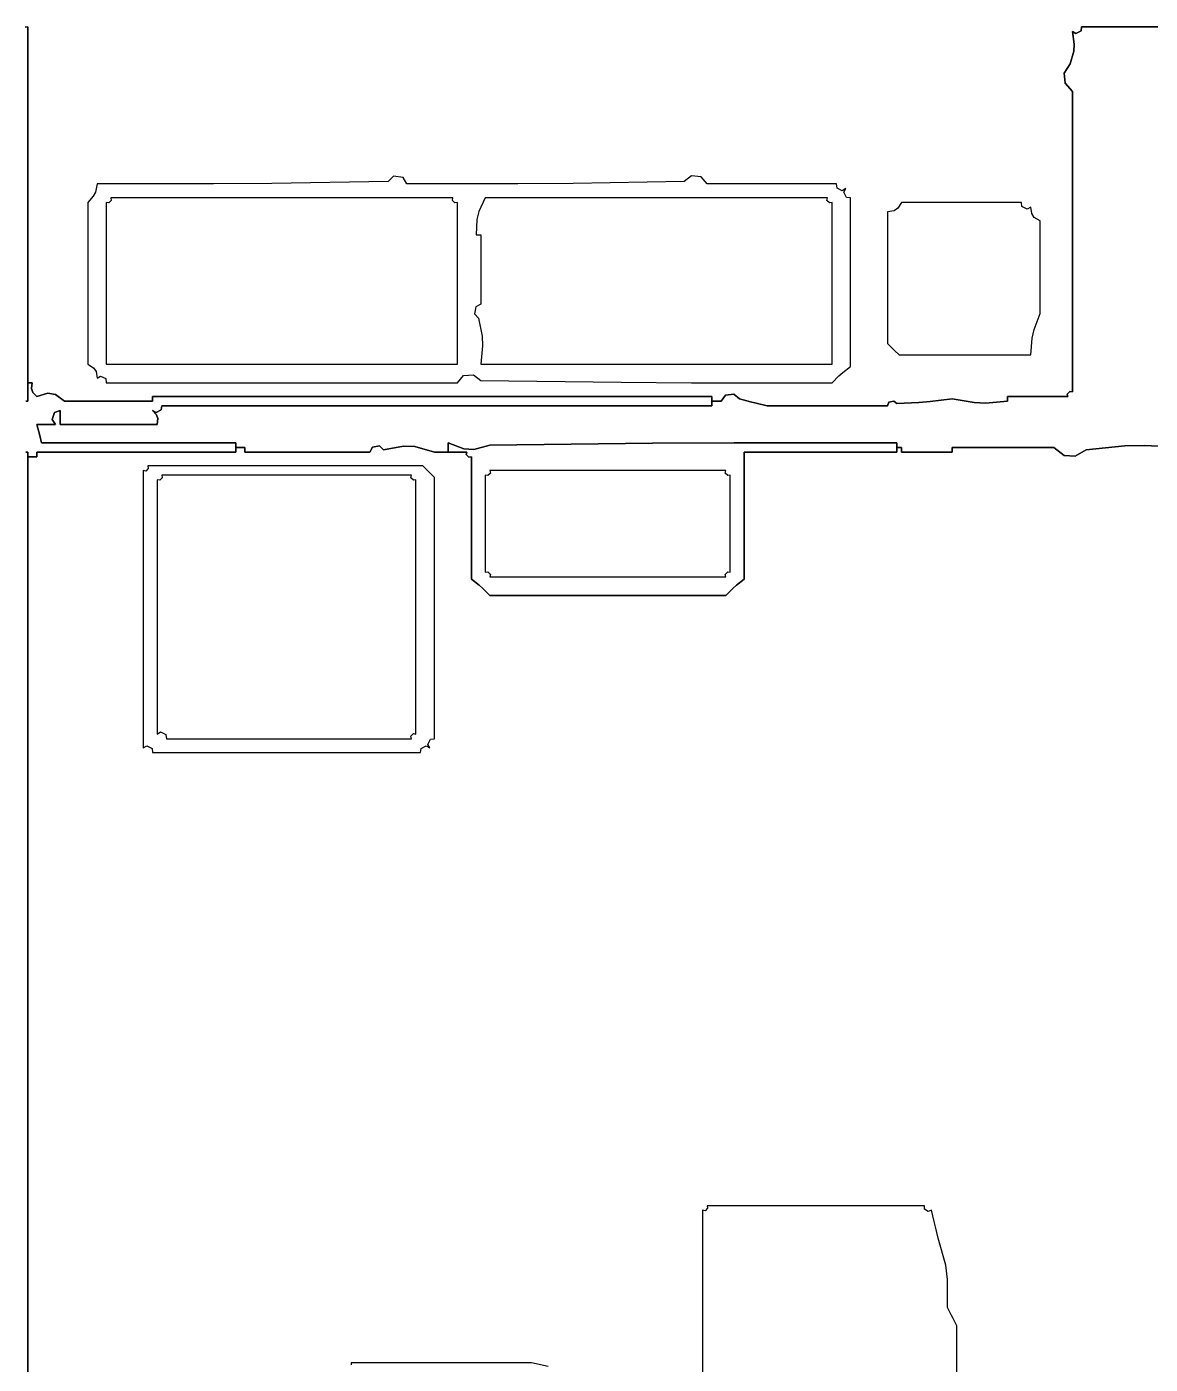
# Model space of a CAD drawing. Extents: x 0 to 5.85, y 0 to 5.4.
# Drawn here: x 1.977 to 2.787, y 0.776 to 1.74 of the extents above; entities that cross this region are included whole.
import ezdxf

# ---------------------------------------------------------------- set-up
doc = ezdxf.new("R2010")
doc.units = 0
doc.header["$LTSCALE"] = 0.40404
doc.layers.get('0').update_dxf_attribs({"linetype": 'CONTINUOUS'})

msp = doc.modelspace()

# ---------------------------------------------------------------- linework, layer by layer
for p, q in [((1.97533, 1.740044), (1.977173, 1.740446)), ((1.977173, 1.740446), (1.97533, 1.740044)), ((1.977173, 1.740446), (1.977173, 1.483713)), ((1.977173, 1.483713), (1.977173, 1.740446)), ((1.977173, 1.740446), (1.977173, 1.483713)), ((1.977173, 1.470376), (1.977173, 1.740446)), ((1.977173, 1.740446), (1.977173, 1.470376)), ((1.977173, 1.470376), (1.977173, 1.740446)), ((2.732003, 1.727843), (2.730699, 1.737111)), ((2.730699, 1.737111), (2.733262, 1.735587)), ((2.733262, 1.735587), (2.730699, 1.737111)), ((2.730699, 1.737111), (2.732003, 1.727843)), ((2.733262, 1.735587), (2.737049, 1.73748)), ((2.737049, 1.73748), (2.733262, 1.735587)), ((2.737049, 1.73748), (2.737367, 1.740446)), ((2.737367, 1.740446), (2.737049, 1.73748)), ((2.737367, 1.740446), (2.834726, 1.740446)), ((2.834726, 1.740446), (2.737367, 1.740446)), ((2.73164, 1.722761), (2.732003, 1.727843)), ((2.732003, 1.727843), (2.73164, 1.722761)), ((2.729032, 1.713772), (2.73164, 1.722761)), ((2.73164, 1.722761), (2.729032, 1.713772)), ((2.724882, 1.706898), (2.729032, 1.713772)), ((2.729032, 1.713772), (2.724882, 1.706898)), ((2.725469, 1.69986), (2.724882, 1.706898)), ((2.724882, 1.706898), (2.725469, 1.69986)), ((2.730699, 1.693767), (2.725469, 1.69986)), ((2.725469, 1.69986), (2.730699, 1.693767)), ((2.730699, 1.607078), (2.730699, 1.693767)), ((2.730699, 1.693767), (2.730699, 1.607078)), ((2.240985, 1.632607), (2.237239, 1.62875)), ((2.247896, 1.631744), (2.240985, 1.632607)), ((2.250576, 1.627083), (2.247896, 1.631744)), ((2.455893, 1.632896), (2.450627, 1.62875)), ((2.462958, 1.632189), (2.455893, 1.632896)), ((2.467298, 1.627083), (2.462958, 1.632189)), ((2.026034, 1.621231), (2.024508, 1.618179)), ((2.027186, 1.627083), (2.026034, 1.621231)), ((2.11121, 1.627083), (2.027186, 1.627083)), ((2.153226, 1.627417), (2.11121, 1.627083)), ((2.237239, 1.62875), (2.153226, 1.627417)), ((2.330599, 1.627083), (2.250576, 1.627083)), ((2.370615, 1.627417), (2.330599, 1.627083)), ((2.450627, 1.62875), (2.370615, 1.627417)), ((2.504641, 1.627083), (2.467298, 1.627083)), ((2.523313, 1.627083), (2.504641, 1.627083)), ((2.560656, 1.627083), (2.523313, 1.627083)), ((2.560974, 1.624118), (2.560656, 1.627083)), ((2.56476, 1.622225), (2.560974, 1.624118)), ((2.567324, 1.623749), (2.56476, 1.622225)), ((2.5658, 1.621186), (2.567324, 1.623749)), ((2.567693, 1.6174), (2.5658, 1.621186)), ((2.024508, 1.618179), (2.020517, 1.613746)), ((2.020517, 1.613746), (2.020517, 1.567068)), ((2.035713, 1.613431), (2.033854, 1.613746)), ((2.033854, 1.613746), (2.033854, 1.567068)), ((2.037504, 1.615221), (2.035713, 1.613431)), ((2.13588, 1.617081), (2.037188, 1.617081)), ((2.037188, 1.617081), (2.037504, 1.615221)), ((2.185226, 1.617081), (2.13588, 1.617081)), ((2.283918, 1.617081), (2.185226, 1.617081)), ((2.283602, 1.615221), (2.283918, 1.617081)), ((2.285393, 1.613431), (2.283602, 1.615221)), ((2.287252, 1.613746), (2.285393, 1.613431)), ((2.287252, 1.567068), (2.287252, 1.613746)), ((2.307257, 1.617081), (2.302584, 1.607125)), ((2.405949, 1.617081), (2.307257, 1.617081)), ((2.455295, 1.617081), (2.405949, 1.617081)), ((2.553987, 1.617081), (2.455295, 1.617081)), ((2.553671, 1.615221), (2.553987, 1.617081)), ((2.555462, 1.613431), (2.553671, 1.615221)), ((2.557321, 1.613746), (2.555462, 1.613431)), ((2.557321, 1.567068), (2.557321, 1.613746)), ((2.570658, 1.617081), (2.567693, 1.6174)), ((2.570658, 1.568402), (2.570658, 1.617081)), ((2.607334, 1.613746), (2.604833, 1.609639)), ((2.64201, 1.613746), (2.607334, 1.613746)), ((2.659347, 1.613746), (2.64201, 1.613746)), ((2.694023, 1.613746), (2.659347, 1.613746)), ((2.694342, 1.610781), (2.694023, 1.613746)), ((2.30115, 1.601391), (2.300589, 1.590407)), ((2.302584, 1.607125), (2.30115, 1.601391)), ((2.602085, 1.607807), (2.597332, 1.607078)), ((2.597332, 1.607078), (2.597332, 1.569068)), ((2.604833, 1.609639), (2.602085, 1.607807)), ((2.698128, 1.608888), (2.694342, 1.610781)), ((2.700691, 1.610412), (2.698128, 1.608888)), ((2.70142, 1.605659), (2.700691, 1.610412)), ((2.703253, 1.602911), (2.70142, 1.605659)), ((2.70736, 1.60041), (2.703253, 1.602911)), ((2.730699, 1.563734), (2.730699, 1.607078)), ((2.730699, 1.607078), (2.730699, 1.563734)), ((2.70736, 1.573736), (2.70736, 1.60041)), ((2.300589, 1.590407), (2.301923, 1.590407)), ((2.301923, 1.590407), (2.302589, 1.590407)), ((2.302589, 1.590407), (2.303923, 1.590407)), ((2.303923, 1.590407), (2.303923, 1.570402)), ((2.70736, 1.560399), (2.70736, 1.573736)), ((2.020517, 1.567068), (2.020517, 1.543729)), ((2.033854, 1.567068), (2.033854, 1.543729)), ((2.287252, 1.543729), (2.287252, 1.567068)), ((2.303923, 1.570402), (2.303923, 1.560399)), ((2.557321, 1.543729), (2.557321, 1.567068)), ((2.570658, 1.544062), (2.570658, 1.568402)), ((2.597332, 1.569068), (2.597332, 1.550063)), ((2.730699, 1.477045), (2.730699, 1.563734)), ((2.730699, 1.563734), (2.730699, 1.477045)), ((2.303923, 1.560399), (2.303923, 1.540394)), ((2.70736, 1.533726), (2.70736, 1.560399)), ((2.020517, 1.543729), (2.020517, 1.49705)), ((2.033854, 1.543729), (2.033854, 1.49705)), ((2.287252, 1.49705), (2.287252, 1.543729)), ((2.557321, 1.49705), (2.557321, 1.543729)), ((2.570658, 1.495383), (2.570658, 1.544062)), ((2.597332, 1.550063), (2.597332, 1.512054)), ((2.300347, 1.538481), (2.299493, 1.533362)), ((2.303923, 1.540394), (2.300347, 1.538481)), ((2.703077, 1.5222), (2.70736, 1.533726)), ((2.299493, 1.533362), (2.302256, 1.530392)), ((2.302256, 1.530392), (2.304907, 1.517304)), ((2.304907, 1.517304), (2.305255, 1.510337)), ((2.700691, 1.503718), (2.701694, 1.515973)), ((2.701694, 1.515973), (2.703077, 1.5222)), ((2.305255, 1.510337), (2.303923, 1.49705)), ((2.597332, 1.512054), (2.600666, 1.50872)), ((2.600666, 1.50872), (2.602333, 1.507052)), ((2.602333, 1.507052), (2.605667, 1.503718)), ((2.020517, 1.49705), (2.024624, 1.494549)), ((2.033854, 1.49705), (2.135213, 1.49705)), ((2.135213, 1.49705), (2.185893, 1.49705)), ((2.185893, 1.49705), (2.287252, 1.49705)), ((2.303923, 1.49705), (2.405282, 1.49705)), ((2.405282, 1.49705), (2.455962, 1.49705)), ((2.455962, 1.49705), (2.557321, 1.49705)), ((2.565046, 1.491053), (2.570658, 1.495383)), ((2.605667, 1.503718), (2.643677, 1.503718)), ((2.643677, 1.503718), (2.662682, 1.503718)), ((2.662682, 1.503718), (2.700691, 1.503718)), ((2.024624, 1.494549), (2.026457, 1.4918)), ((2.026457, 1.4918), (2.027186, 1.487047)), ((2.027186, 1.487047), (2.029749, 1.488571)), ((2.029749, 1.488571), (2.033535, 1.486678)), ((2.033535, 1.486678), (2.033854, 1.483713)), ((2.287252, 1.483713), (2.291593, 1.488819)), ((2.291593, 1.488819), (2.298657, 1.489526)), ((2.298657, 1.489526), (2.303923, 1.48538)), ((2.557321, 1.483713), (2.562358, 1.488701)), ((2.562358, 1.488701), (2.565046, 1.491053)), ((1.977173, 1.483713), (1.980507, 1.483713)), ((1.980507, 1.483713), (1.977173, 1.483713)), ((1.977173, 1.483713), (1.980507, 1.483713)), ((1.980507, 1.483713), (1.977173, 1.483713)), ((1.977173, 1.483713), (1.980507, 1.483713)), ((1.980507, 1.483713), (1.977173, 1.483713)), ((1.977173, 1.483713), (1.977173, 1.470376)), ((1.977173, 1.470376), (1.977173, 1.483713)), ((1.977173, 1.483713), (1.977173, 1.470376)), ((1.980507, 1.483713), (1.980031, 1.479523)), ((1.980031, 1.479523), (1.980507, 1.483713)), ((1.980031, 1.479523), (1.980946, 1.476777)), ((1.980946, 1.476777), (1.980031, 1.479523)), ((1.980946, 1.476777), (1.983841, 1.473711)), ((1.983841, 1.473711), (1.980946, 1.476777)), ((1.983841, 1.473711), (1.991598, 1.476085)), ((1.991598, 1.476085), (1.983841, 1.473711)), ((1.991598, 1.476085), (1.997278, 1.475138)), ((1.997278, 1.475138), (1.991598, 1.476085)), ((2.033854, 1.483713), (2.135213, 1.483713)), ((2.135213, 1.483713), (2.185893, 1.483713)), ((2.185893, 1.483713), (2.287252, 1.483713)), ((2.303923, 1.48538), (2.405276, 1.484047)), ((2.405276, 1.484047), (2.45596, 1.483713)), ((2.45596, 1.483713), (2.557321, 1.483713)), ((2.727049, 1.47557), (2.72884, 1.47736)), ((2.72884, 1.47736), (2.727049, 1.47557)), ((2.72884, 1.47736), (2.730699, 1.477045)), ((2.730699, 1.477045), (2.72884, 1.47736)), ((1.977173, 1.470376), (1.975839, 1.470376)), ((1.975839, 1.470376), (1.977173, 1.470376)), ((1.997278, 1.475138), (2.003846, 1.470376)), ((2.003846, 1.470376), (1.997278, 1.475138)), ((2.003846, 1.470376), (2.029186, 1.470376)), ((2.029186, 1.470376), (2.003846, 1.470376)), ((2.029186, 1.470376), (2.041856, 1.470376)), ((2.041856, 1.470376), (2.029186, 1.470376)), ((2.041856, 1.470376), (2.067196, 1.470376)), ((2.067196, 1.470376), (2.041856, 1.470376)), ((2.067196, 1.472377), (2.067196, 1.473711)), ((2.067196, 1.473711), (2.228571, 1.473711)), ((2.228571, 1.473711), (2.067196, 1.473711)), ((2.067196, 1.473711), (2.067196, 1.472377)), ((2.067196, 1.47171), (2.067196, 1.472377)), ((2.067196, 1.472377), (2.067196, 1.47171)), ((2.067196, 1.470376), (2.067196, 1.47171)), ((2.067196, 1.47171), (2.067196, 1.470376)), ((2.073864, 1.467042), (2.073545, 1.464077)), ((2.073545, 1.464077), (2.073864, 1.467042)), ((2.232572, 1.467042), (2.073864, 1.467042)), ((2.073864, 1.467042), (2.232572, 1.467042)), ((2.228571, 1.473711), (2.309258, 1.473711)), ((2.309258, 1.473711), (2.228571, 1.473711)), ((2.311925, 1.467042), (2.232572, 1.467042)), ((2.232572, 1.467042), (2.311925, 1.467042)), ((2.309258, 1.473711), (2.470632, 1.473711)), ((2.470632, 1.473711), (2.309258, 1.473711)), ((2.470632, 1.467042), (2.311925, 1.467042)), ((2.311925, 1.467042), (2.470632, 1.467042)), ((2.470632, 1.473711), (2.470632, 1.470376)), ((2.470632, 1.470376), (2.470632, 1.473711)), ((2.470632, 1.473711), (2.470632, 1.470376)), ((2.470632, 1.467042), (2.470632, 1.473711)), ((2.470632, 1.473711), (2.470632, 1.467042)), ((2.470632, 1.467042), (2.470632, 1.473711)), ((2.470632, 1.470376), (2.477301, 1.470376)), ((2.477301, 1.470376), (2.470632, 1.470376)), ((2.470632, 1.470376), (2.477301, 1.470376)), ((2.477301, 1.470376), (2.470632, 1.470376)), ((2.470632, 1.470376), (2.477301, 1.470376)), ((2.477301, 1.470376), (2.470632, 1.470376)), ((2.470632, 1.470376), (2.470632, 1.467042)), ((2.470632, 1.467042), (2.470632, 1.470376)), ((2.470632, 1.470376), (2.470632, 1.467042)), ((2.477301, 1.470376), (2.480565, 1.474649)), ((2.480565, 1.474649), (2.477301, 1.470376)), ((2.480565, 1.474649), (2.486423, 1.475381)), ((2.486423, 1.475381), (2.480565, 1.474649)), ((2.486423, 1.475381), (2.490638, 1.472044)), ((2.490638, 1.472044), (2.486423, 1.475381)), ((2.490638, 1.472044), (2.49864, 1.470043)), ((2.49864, 1.470043), (2.490638, 1.472044)), ((2.49864, 1.470043), (2.502641, 1.469043)), ((2.502641, 1.469043), (2.49864, 1.470043)), ((2.502641, 1.469043), (2.510643, 1.467042)), ((2.510643, 1.467042), (2.502641, 1.469043)), ((2.510643, 1.467042), (2.545318, 1.467042)), ((2.545318, 1.467042), (2.510643, 1.467042)), ((2.545318, 1.467042), (2.562656, 1.467042)), ((2.562656, 1.467042), (2.545318, 1.467042)), ((2.562656, 1.467042), (2.597332, 1.467042)), ((2.597332, 1.467042), (2.562656, 1.467042)), ((2.597332, 1.467042), (2.598286, 1.469621)), ((2.598286, 1.469621), (2.597332, 1.467042)), ((2.598286, 1.469621), (2.601945, 1.470536)), ((2.601945, 1.470536), (2.598286, 1.469621)), ((2.601945, 1.470536), (2.604, 1.468709)), ((2.604, 1.468709), (2.601945, 1.470536)), ((2.604, 1.468709), (2.620038, 1.469531)), ((2.620038, 1.469531), (2.604, 1.468709)), ((2.620038, 1.469531), (2.628057, 1.470199)), ((2.628057, 1.470199), (2.620038, 1.469531)), ((2.628057, 1.470199), (2.64401, 1.472044)), ((2.64401, 1.472044), (2.628057, 1.470199)), ((2.64401, 1.472044), (2.659815, 1.46944)), ((2.659815, 1.46944), (2.64401, 1.472044)), ((2.659815, 1.46944), (2.668054, 1.469097)), ((2.668054, 1.469097), (2.659815, 1.46944)), ((2.668054, 1.469097), (2.68402, 1.470376)), ((2.68402, 1.470376), (2.668054, 1.469097)), ((2.68402, 1.472377), (2.68402, 1.473711)), ((2.68402, 1.473711), (2.701358, 1.473711)), ((2.701358, 1.473711), (2.68402, 1.473711)), ((2.68402, 1.473711), (2.68402, 1.472377)), ((2.68402, 1.47171), (2.68402, 1.472377)), ((2.68402, 1.472377), (2.68402, 1.47171)), ((2.68402, 1.470376), (2.68402, 1.47171)), ((2.68402, 1.47171), (2.68402, 1.470376)), ((2.701358, 1.473711), (2.710027, 1.473711)), ((2.710027, 1.473711), (2.701358, 1.473711)), ((2.710027, 1.473711), (2.727365, 1.473711)), ((2.727365, 1.473711), (2.710027, 1.473711)), ((2.727365, 1.473711), (2.727049, 1.47557)), ((2.727049, 1.47557), (2.727365, 1.473711)), ((1.996549, 1.462266), (1.994873, 1.457237)), ((1.994873, 1.457237), (1.996549, 1.462266)), ((1.994873, 1.457237), (1.997178, 1.453705)), ((1.997178, 1.453705), (1.994873, 1.457237)), ((2.000512, 1.463708), (1.996549, 1.462266)), ((1.996549, 1.462266), (2.000512, 1.463708)), ((2.000512, 1.459707), (2.000512, 1.463708)), ((2.000512, 1.463708), (2.000512, 1.459707)), ((2.000512, 1.457707), (2.000512, 1.459707)), ((2.000512, 1.459707), (2.000512, 1.457707)), ((2.000512, 1.453705), (2.000512, 1.457707)), ((2.000512, 1.457707), (2.000512, 1.453705)), ((2.069759, 1.462184), (2.067196, 1.463708)), ((2.067196, 1.463708), (2.070091, 1.460641)), ((2.070091, 1.460641), (2.067196, 1.463708)), ((2.067196, 1.463708), (2.069759, 1.462184)), ((2.073545, 1.464077), (2.069759, 1.462184)), ((2.069759, 1.462184), (2.073545, 1.464077)), ((2.070091, 1.460641), (2.071006, 1.457896)), ((2.071006, 1.457896), (2.070091, 1.460641)), ((2.071006, 1.457896), (2.07053, 1.453705)), ((2.07053, 1.453705), (2.071006, 1.457896)), ((1.989176, 1.453705), (1.983841, 1.453705)), ((1.983841, 1.453705), (1.985175, 1.448371)), ((1.985175, 1.448371), (1.983841, 1.453705)), ((1.983841, 1.453705), (1.989176, 1.453705)), ((1.985175, 1.448371), (1.985842, 1.445703)), ((1.985842, 1.445703), (1.985175, 1.448371)), ((1.991843, 1.453705), (1.989176, 1.453705)), ((1.989176, 1.453705), (1.991843, 1.453705)), ((1.997178, 1.453705), (1.991843, 1.453705)), ((1.991843, 1.453705), (1.997178, 1.453705)), ((2.028519, 1.453705), (2.000512, 1.453705)), ((2.000512, 1.453705), (2.028519, 1.453705)), ((2.042523, 1.453705), (2.028519, 1.453705)), ((2.028519, 1.453705), (2.042523, 1.453705)), ((2.07053, 1.453705), (2.042523, 1.453705)), ((2.042523, 1.453705), (2.07053, 1.453705)), ((1.985842, 1.445703), (1.987175, 1.440369)), ((1.987175, 1.440369), (1.985842, 1.445703)), ((1.987175, 1.440369), (2.04319, 1.440369)), ((2.04319, 1.440369), (1.987175, 1.440369)), ((2.04319, 1.440369), (2.071197, 1.440369)), ((2.071197, 1.440369), (2.04319, 1.440369)), ((2.071197, 1.440369), (2.127211, 1.440369)), ((2.127211, 1.440369), (2.071197, 1.440369)), ((2.127211, 1.440369), (2.127211, 1.437035)), ((2.127211, 1.437035), (2.127211, 1.440369)), ((2.127211, 1.440369), (2.127211, 1.437035)), ((2.127211, 1.4337), (2.127211, 1.440369)), ((2.127211, 1.440369), (2.127211, 1.4337)), ((2.127211, 1.4337), (2.127211, 1.440369)), ((2.223903, 1.4337), (2.225816, 1.437277)), ((2.225816, 1.437277), (2.223903, 1.4337)), ((2.225816, 1.437277), (2.230935, 1.43813)), ((2.230935, 1.43813), (2.225816, 1.437277)), ((2.230935, 1.43813), (2.233905, 1.435367)), ((2.233905, 1.435367), (2.230935, 1.43813)), ((2.233905, 1.435367), (2.248348, 1.438026)), ((2.248348, 1.438026), (2.233905, 1.435367)), ((2.248348, 1.438026), (2.256439, 1.437658)), ((2.256439, 1.437658), (2.248348, 1.438026)), ((2.256439, 1.437658), (2.270581, 1.4337)), ((2.270581, 1.4337), (2.256439, 1.437658)), ((2.280584, 1.4337), (2.280584, 1.440369)), ((2.280584, 1.440369), (2.280584, 1.4337)), ((2.280584, 1.4337), (2.280584, 1.440369)), ((2.280584, 1.440369), (2.291807, 1.43606)), ((2.291807, 1.43606), (2.280584, 1.440369)), ((2.280584, 1.440369), (2.280584, 1.4337)), ((2.280584, 1.4337), (2.280584, 1.440369)), ((2.280584, 1.440369), (2.280584, 1.4337)), ((2.29896, 1.435663), (2.310592, 1.438702)), ((2.310592, 1.438702), (2.29896, 1.435663)), ((2.310592, 1.438702), (2.427949, 1.440035)), ((2.427949, 1.440035), (2.310592, 1.438702)), ((2.427949, 1.440035), (2.486635, 1.440369)), ((2.486635, 1.440369), (2.427949, 1.440035)), ((2.486635, 1.440369), (2.604, 1.440369)), ((2.604, 1.440369), (2.486635, 1.440369)), ((2.604, 1.440369), (2.604, 1.437035)), ((2.604, 1.437035), (2.604, 1.440369)), ((2.604, 1.440369), (2.604, 1.437035)), ((2.604, 1.4337), (2.604, 1.440369)), ((2.604, 1.440369), (2.604, 1.4337)), ((2.604, 1.4337), (2.604, 1.440369)), ((2.740702, 1.435367), (2.768583, 1.438097)), ((2.768583, 1.438097), (2.740702, 1.435367)), ((2.768583, 1.438097), (2.782739, 1.438434)), ((2.782739, 1.438434), (2.768583, 1.438097)), ((2.782739, 1.438434), (2.81072, 1.437035)), ((2.81072, 1.437035), (2.782739, 1.438434)), ((1.975839, 1.4337), (1.977173, 1.4337)), ((1.977173, 1.4337), (1.975839, 1.4337)), ((1.977173, 1.4337), (1.977173, 1.430366)), ((1.977173, 1.430366), (1.977173, 1.4337)), ((1.977173, 1.4337), (1.977173, 1.430366)), ((1.977173, 0.220056), (1.977173, 1.4337)), ((1.977173, 1.4337), (1.977173, 0.220056)), ((1.977173, 0.220056), (1.977173, 1.4337)), ((1.977173, 1.430366), (1.983841, 1.430366)), ((1.983841, 1.430366), (1.977173, 1.430366)), ((1.977173, 1.430366), (1.983841, 1.430366)), ((1.983841, 1.430366), (1.977173, 1.430366)), ((1.977173, 1.430366), (1.983841, 1.430366)), ((1.983841, 1.430366), (1.977173, 1.430366)), ((1.977173, 1.430366), (1.977173, 0.250064)), ((1.977173, 0.250064), (1.977173, 1.430366)), ((1.977173, 1.430366), (1.977173, 0.250064)), ((1.983841, 1.432367), (1.983841, 1.4337)), ((1.983841, 1.4337), (2.041189, 1.4337)), ((2.041189, 1.4337), (1.983841, 1.4337)), ((1.983841, 1.4337), (1.983841, 1.432367)), ((1.983841, 1.4317), (1.983841, 1.432367)), ((1.983841, 1.432367), (1.983841, 1.4317)), ((1.983841, 1.430366), (1.983841, 1.4317)), ((1.983841, 1.4317), (1.983841, 1.430366)), ((2.041189, 1.4337), (2.069863, 1.4337)), ((2.069863, 1.4337), (2.041189, 1.4337)), ((2.069863, 1.4337), (2.127211, 1.4337)), ((2.127211, 1.4337), (2.069863, 1.4337)), ((2.127211, 1.437035), (2.13388, 1.437035)), ((2.13388, 1.437035), (2.127211, 1.437035)), ((2.127211, 1.437035), (2.13388, 1.437035)), ((2.13388, 1.437035), (2.127211, 1.437035)), ((2.127211, 1.437035), (2.13388, 1.437035)), ((2.13388, 1.437035), (2.127211, 1.437035)), ((2.127211, 1.437035), (2.127211, 1.4337)), ((2.127211, 1.4337), (2.127211, 1.437035)), ((2.127211, 1.437035), (2.127211, 1.4337)), ((2.13388, 1.437035), (2.13388, 1.435701)), ((2.13388, 1.435701), (2.13388, 1.437035)), ((2.13388, 1.435701), (2.13388, 1.435034)), ((2.13388, 1.435034), (2.13388, 1.435701)), ((2.13388, 1.435034), (2.13388, 1.4337)), ((2.13388, 1.4337), (2.13388, 1.435034)), ((2.13388, 1.4337), (2.169889, 1.4337)), ((2.169889, 1.4337), (2.13388, 1.4337)), ((2.169889, 1.4337), (2.187893, 1.4337)), ((2.187893, 1.4337), (2.169889, 1.4337)), ((2.187893, 1.4337), (2.223903, 1.4337)), ((2.223903, 1.4337), (2.187893, 1.4337)), ((2.270581, 1.4337), (2.280584, 1.4337)), ((2.280584, 1.4337), (2.270581, 1.4337)), ((2.270581, 1.4337), (2.280584, 1.4337)), ((2.293921, 1.4337), (2.270581, 1.4337)), ((2.270581, 1.4337), (2.293921, 1.4337)), ((2.293921, 1.4337), (2.270581, 1.4337)), ((2.280584, 1.4337), (2.293921, 1.4337)), ((2.293921, 1.4337), (2.280584, 1.4337)), ((2.280584, 1.4337), (2.293921, 1.4337)), ((2.291807, 1.43606), (2.29896, 1.435663)), ((2.29896, 1.435663), (2.291807, 1.43606)), ((2.293921, 1.4337), (2.293519, 1.431858)), ((2.293519, 1.431858), (2.293921, 1.4337)), ((2.293519, 1.431858), (2.295412, 1.429965)), ((2.295412, 1.429965), (2.293519, 1.431858)), ((2.295412, 1.429965), (2.297255, 1.430366)), ((2.297255, 1.430366), (2.295412, 1.429965)), ((2.297255, 1.430366), (2.297255, 1.395024)), ((2.297255, 1.395024), (2.297255, 1.430366)), ((2.493972, 1.397024), (2.493972, 1.4337)), ((2.493972, 1.4337), (2.537983, 1.4337)), ((2.537983, 1.4337), (2.493972, 1.4337)), ((2.493972, 1.4337), (2.493972, 1.397024)), ((2.537983, 1.4337), (2.559989, 1.4337)), ((2.559989, 1.4337), (2.537983, 1.4337)), ((2.559989, 1.4337), (2.604, 1.4337)), ((2.604, 1.4337), (2.559989, 1.4337)), ((2.604, 1.437035), (2.607334, 1.437035)), ((2.607334, 1.437035), (2.604, 1.437035)), ((2.604, 1.437035), (2.607334, 1.437035)), ((2.607334, 1.437035), (2.604, 1.437035)), ((2.604, 1.437035), (2.607334, 1.437035)), ((2.607334, 1.437035), (2.604, 1.437035)), ((2.604, 1.437035), (2.604, 1.4337)), ((2.604, 1.4337), (2.604, 1.437035)), ((2.604, 1.437035), (2.604, 1.4337)), ((2.607334, 1.437035), (2.607334, 1.435701)), ((2.607334, 1.435701), (2.607334, 1.437035)), ((2.607334, 1.435701), (2.607334, 1.435034)), ((2.607334, 1.435034), (2.607334, 1.435701)), ((2.607334, 1.435034), (2.607334, 1.4337)), ((2.607334, 1.4337), (2.607334, 1.435034)), ((2.607334, 1.4337), (2.622005, 1.4337)), ((2.622005, 1.4337), (2.607334, 1.4337)), ((2.622005, 1.4337), (2.62934, 1.4337)), ((2.62934, 1.4337), (2.622005, 1.4337)), ((2.62934, 1.4337), (2.64401, 1.4337)), ((2.64401, 1.4337), (2.62934, 1.4337)), ((2.64401, 1.435701), (2.64401, 1.437035)), ((2.64401, 1.437035), (2.673351, 1.437035)), ((2.673351, 1.437035), (2.64401, 1.437035)), ((2.64401, 1.437035), (2.64401, 1.435701)), ((2.64401, 1.435034), (2.64401, 1.435701)), ((2.64401, 1.435701), (2.64401, 1.435034)), ((2.64401, 1.4337), (2.64401, 1.435034)), ((2.64401, 1.435034), (2.64401, 1.4337)), ((2.673351, 1.437035), (2.688021, 1.437035)), ((2.688021, 1.437035), (2.673351, 1.437035)), ((2.688021, 1.437035), (2.717362, 1.437035)), ((2.717362, 1.437035), (2.688021, 1.437035)), ((2.717362, 1.437035), (2.724711, 1.431239)), ((2.724711, 1.431239), (2.717362, 1.437035)), ((2.724711, 1.431239), (2.732603, 1.430675)), ((2.732603, 1.430675), (2.724711, 1.431239)), ((2.732603, 1.430675), (2.740702, 1.435367)), ((2.740702, 1.435367), (2.732603, 1.430675)), ((2.062387, 1.420048), (2.060527, 1.420364)), ((2.060527, 1.420364), (2.060527, 1.340343)), ((2.064177, 1.421838), (2.062387, 1.420048)), ((2.143215, 1.423698), (2.063862, 1.423698)), ((2.063862, 1.423698), (2.064177, 1.421838)), ((2.182892, 1.423698), (2.143215, 1.423698)), ((2.262246, 1.423698), (2.182892, 1.423698)), ((2.26558, 1.420364), (2.262246, 1.423698)), ((2.267247, 1.418697), (2.26558, 1.420364)), ((2.270581, 1.415362), (2.267247, 1.418697)), ((2.310907, 1.418504), (2.309117, 1.416714)), ((2.378609, 1.420364), (2.310592, 1.420364)), ((2.310592, 1.420364), (2.310907, 1.418504)), ((2.412618, 1.420364), (2.378609, 1.420364)), ((2.480635, 1.420364), (2.412618, 1.420364)), ((2.480319, 1.418504), (2.480635, 1.420364)), ((2.48211, 1.416714), (2.480319, 1.418504)), ((2.07239, 1.41338), (2.07053, 1.413695)), ((2.07053, 1.413695), (2.07053, 1.340343)), ((2.07418, 1.41517), (2.07239, 1.41338)), ((2.145883, 1.417029), (2.073864, 1.417029)), ((2.073864, 1.417029), (2.07418, 1.41517)), ((2.181892, 1.417029), (2.145883, 1.417029)), ((2.25391, 1.417029), (2.181892, 1.417029)), ((2.253595, 1.41517), (2.25391, 1.417029)), ((2.255385, 1.41338), (2.253595, 1.41517)), ((2.257245, 1.413695), (2.255385, 1.41338)), ((2.257245, 1.340343), (2.257245, 1.413695)), ((2.270581, 1.34001), (2.270581, 1.415362)), ((2.309117, 1.416714), (2.307257, 1.417029)), ((2.307257, 1.417029), (2.307257, 1.389022)), ((2.483969, 1.417029), (2.48211, 1.416714)), ((2.483969, 1.389022), (2.483969, 1.417029)), ((2.297255, 1.395024), (2.297255, 1.377353)), ((2.297255, 1.377353), (2.297255, 1.395024)), ((2.307257, 1.389022), (2.307257, 1.375019)), ((2.483969, 1.375019), (2.483969, 1.389022)), ((2.493972, 1.378686), (2.493972, 1.397024)), ((2.493972, 1.397024), (2.493972, 1.378686)), ((2.297255, 1.377353), (2.297255, 1.34201)), ((2.297255, 1.34201), (2.297255, 1.377353)), ((2.307257, 1.375019), (2.307257, 1.347012)), ((2.483969, 1.347012), (2.483969, 1.375019)), ((2.493972, 1.34201), (2.493972, 1.378686)), ((2.493972, 1.378686), (2.493972, 1.34201)), ((2.297255, 1.34201), (2.302867, 1.33768)), ((2.302867, 1.33768), (2.297255, 1.34201)), ((2.307257, 1.347012), (2.309117, 1.347327)), ((2.309117, 1.347327), (2.310907, 1.345537)), ((2.310907, 1.345537), (2.310592, 1.343677)), ((2.310592, 1.343677), (2.378609, 1.343677)), ((2.378609, 1.343677), (2.412618, 1.343677)), ((2.412618, 1.343677), (2.480635, 1.343677)), ((2.480319, 1.345537), (2.48211, 1.347327)), ((2.480635, 1.343677), (2.480319, 1.345537)), ((2.48211, 1.347327), (2.483969, 1.347012)), ((2.488359, 1.33768), (2.493972, 1.34201)), ((2.493972, 1.34201), (2.488359, 1.33768)), ((2.060527, 1.340343), (2.060527, 1.300333)), ((2.07053, 1.340343), (2.07053, 1.303667)), ((2.257245, 1.303667), (2.257245, 1.340343)), ((2.270581, 1.302333), (2.270581, 1.34001)), ((2.302867, 1.33768), (2.305555, 1.335329)), ((2.305555, 1.335329), (2.302867, 1.33768)), ((2.305555, 1.335329), (2.310592, 1.330341)), ((2.310592, 1.330341), (2.305555, 1.335329)), ((2.480635, 1.330341), (2.485672, 1.335329)), ((2.485672, 1.335329), (2.480635, 1.330341)), ((2.485672, 1.335329), (2.488359, 1.33768)), ((2.488359, 1.33768), (2.485672, 1.335329)), ((2.310592, 1.330341), (2.378609, 1.330341)), ((2.378609, 1.330341), (2.310592, 1.330341)), ((2.378609, 1.330341), (2.412618, 1.330341)), ((2.412618, 1.330341), (2.378609, 1.330341)), ((2.412618, 1.330341), (2.480635, 1.330341)), ((2.480635, 1.330341), (2.412618, 1.330341)), ((2.07053, 1.303667), (2.07053, 1.230315)), ((2.257245, 1.230315), (2.257245, 1.303667)), ((2.270581, 1.226981), (2.270581, 1.302333)), ((2.060527, 1.300333), (2.060527, 1.220312)), ((2.07053, 1.230315), (2.073093, 1.231839)), ((2.073093, 1.231839), (2.07688, 1.229946)), ((2.07688, 1.229946), (2.077198, 1.226981)), ((2.077198, 1.226981), (2.147883, 1.226981)), ((2.147883, 1.226981), (2.183226, 1.226981)), ((2.183226, 1.226981), (2.25391, 1.226981)), ((2.253595, 1.22884), (2.255385, 1.230631)), ((2.25391, 1.226981), (2.253595, 1.22884)), ((2.255385, 1.230631), (2.257245, 1.230315)), ((2.265723, 1.222876), (2.267616, 1.226662)), ((2.267616, 1.226662), (2.270581, 1.226981)), ((2.060527, 1.220312), (2.063091, 1.221836)), ((2.063091, 1.221836), (2.066877, 1.219943)), ((2.066877, 1.219943), (2.067196, 1.216978)), ((2.067196, 1.216978), (2.144549, 1.216978)), ((2.144549, 1.216978), (2.183226, 1.216978)), ((2.183226, 1.216978), (2.260579, 1.216978)), ((2.260579, 1.216978), (2.260898, 1.219943)), ((2.260898, 1.219943), (2.264684, 1.221836)), ((2.264684, 1.221836), (2.267247, 1.220312)), ((2.267247, 1.220312), (2.265723, 1.222876)), ((2.467614, 0.888368), (2.465824, 0.886578)), ((2.529981, 0.890228), (2.467298, 0.890228)), ((2.467298, 0.890228), (2.467614, 0.888368)), ((2.561322, 0.890228), (2.529981, 0.890228)), ((2.624005, 0.890228), (2.561322, 0.890228)), ((2.624056, 0.887824), (2.624005, 0.890228)), ((2.626768, 0.886016), (2.624056, 0.887824)), ((2.465824, 0.886578), (2.463964, 0.886894)), ((2.463964, 0.886894), (2.463964, 0.713516)), ((2.629006, 0.886894), (2.626768, 0.886016)), ((2.631007, 0.878892), (2.629006, 0.886894)), ((2.632007, 0.874891), (2.631007, 0.878892)), ((2.634008, 0.866889), (2.632007, 0.874891)), ((2.639331, 0.847421), (2.634008, 0.866889)), ((2.640713, 0.837058), (2.639331, 0.847421)), ((2.640676, 0.816876), (2.640713, 0.837058)), ((2.643343, 0.811541), (2.640676, 0.816876)), ((2.644677, 0.808874), (2.643343, 0.811541)), ((2.647344, 0.803539), (2.644677, 0.808874)), ((2.647344, 0.788869), (2.647344, 0.803539)), ((2.647344, 0.781533), (2.647344, 0.788869)), ((2.647344, 0.766863), (2.647344, 0.781533)), ((2.262579, 0.776866), (2.210566, 0.776866)), ((2.210566, 0.776866), (2.210566, 0.775532)), ((2.288586, 0.776866), (2.262579, 0.776866)), ((2.340599, 0.776866), (2.288586, 0.776866)), ((2.352602, 0.774198), (2.340599, 0.776866))]:
    msp.add_line(p, q)

doc.saveas('drawing.dxf')
